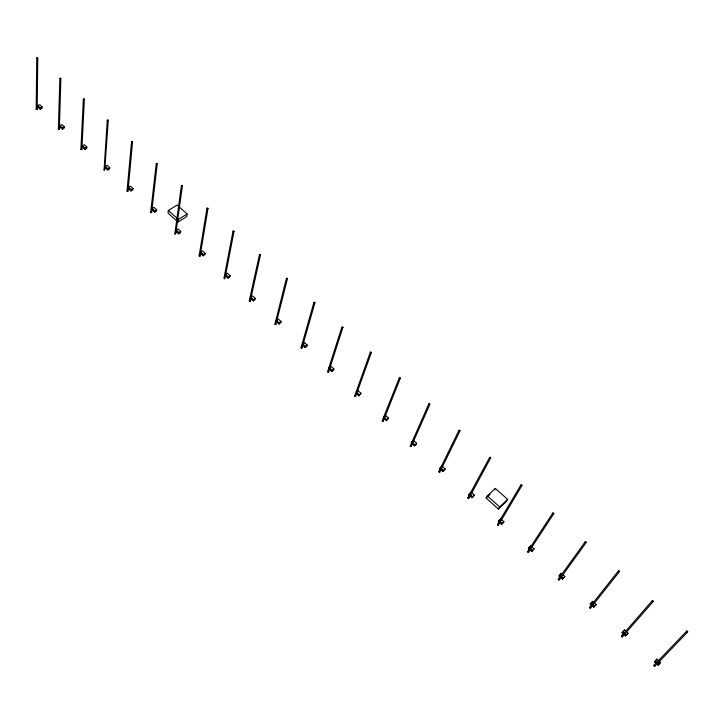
<?xml version="1.0" encoding="UTF-8"?>
<svg xmlns="http://www.w3.org/2000/svg" width="724" height="724" viewBox="0 0 724 724"><rect width="100%" height="100%" fill="white"/><g stroke="black" fill="none" stroke-linecap="round" stroke-linejoin="round"><path stroke-width="1.09" d="M354.66 396.073L355.665 396.372L371.376 352.57L370.987 351.982L370.362 352.136L354.669 396.01L355.674 396.345M341.864 327.112L342.904 327.447L341.864 327.112L327.619 371.638L327.981 372.199L328.615 371.964L342.904 327.447M181.398 185.606L182.43 185.769L181.398 185.606L174.837 233.707M36.2 109.27L36.752 58.01L37.241 57.703L37.766 58.083L37.168 109.306L36.2 109.197L37.168 109.234M37.739 105.604L37.729 106.971L40.173 109.17L42.046 108.184L42.073 106.826L39.63 104.627L37.739 105.604L40.191 107.804L40.173 109.17M174.674 233.988L175.67 234.087L182.43 185.769M314.967 302.695C314.424 300.994 313.248 303.727 314.967 302.695L302.026 347.982L301.419 348.244L301.021 347.71L313.899 302.505M156.257 163.47L157.289 163.561L156.257 163.497L150.646 212.313L151.117 212.738L151.633 212.449L157.289 163.588M150.646 212.34L151.642 212.422M58.363 129.171L59.857 78.409L60.345 78.092L60.879 78.473L59.341 129.252L58.363 129.216L59.341 129.252M302.026 347.982L301.021 347.71M59.902 125.533L59.866 126.89L62.345 129.125L64.219 128.112L64.264 126.763L61.784 124.528L59.902 125.533L62.391 127.768L62.345 129.125M132.573 141.75L131.551 141.614L132.573 141.75L128.003 191.127L127.017 191.018L127.994 191.181M131.542 141.669L127.017 191.018M286.451 278.342L287.509 278.478L275.88 324.461L274.894 324.171L286.46 278.251L287.5 278.532M274.885 324.252L275.871 324.488M80.88 149.452L83.36 99.143L83.875 98.817L84.373 99.206L81.857 149.542L80.88 149.506L81.857 149.542M82.418 145.786L82.355 147.126L84.88 149.397L86.744 148.357L86.817 147.017L84.292 144.746L82.418 145.786L84.943 148.058L84.88 149.397M103.794 169.977L104.736 170.203L108.274 120.311L107.795 119.894L107.252 120.202L104.084 169.778M107.261 120.302L108.274 120.311M259.491 254.577L260.549 254.649L250.196 301.256L249.581 301.537L249.201 301.048L259.491 254.486L260.54 254.712M250.205 301.229L249.943 300.822M382.2 420.852L383.204 421.178L400.363 378.181L399.974 377.548L399.358 377.72L382.218 420.789L383.204 421.178M105.306 166.357L105.206 167.687L107.767 169.995L109.632 168.927L109.731 167.597L107.17 165.298L105.306 166.357L107.867 168.665L107.767 169.995M233.001 231.119L234.042 231.336L233.01 231.092L223.942 278.297L224.359 278.785L224.938 278.505L234.042 231.336M60.879 78.5L59.866 78.427M206.974 208.204L208.014 208.34L200.095 256.124L199.118 255.862L206.974 208.177L208.014 208.34M128.555 187.272L128.438 188.584L131.035 190.928L132.89 189.833L133.017 188.521L130.41 186.177L128.555 187.272L131.162 189.616L131.035 190.928M199.109 255.889L200.086 256.151M328.633 371.91L327.619 371.638M37.766 58.083L36.752 58.038M152.04 209.824L154.683 212.204L154.836 210.901L156.683 209.779L154.04 207.399L152.194 208.521L154.836 210.901M156.683 209.779L156.529 211.082L154.683 212.204M168.348 210.458L168.004 213.055L177.995 222.006L186.72 216.567L187.109 213.978L177.099 205.073L168.348 210.458L178.366 219.426L177.995 222.006M428.87 403.802C429.721 405.766 430.355 402.616 428.87 403.802L410.255 446.011L410.553 446.636L411.232 446.464L429.902 404.282M176.032 231.418L178.728 233.834L178.909 232.549L180.747 231.39L178.05 228.974L176.213 230.123L178.909 232.549M180.747 231.39L180.557 232.676L178.728 233.834M200.43 253.364L203.163 255.825L203.381 254.549L205.209 253.364L202.467 250.902L200.638 252.088L203.381 254.549M205.209 253.364L204.992 254.631L203.163 255.825M84.373 99.26L83.36 99.143M225.236 275.681L228.015 278.179L228.259 276.93L230.078 275.708L227.291 273.201L225.472 274.423L228.259 276.93M230.078 275.708L229.834 276.957L228.015 278.179M438.762 471.767L439.758 472.202L460.002 430.843L459.668 430.183L458.98 430.327L438.78 471.713L439.767 472.175M250.459 298.378L253.282 300.922L253.563 299.682L255.373 298.424L252.54 295.881L250.73 297.139L253.563 299.682M255.373 298.424L255.092 299.664L253.282 300.922M276.423 320.234L276.116 321.456L278.993 324.044L280.785 322.759L281.102 321.537L278.215 318.949L276.423 320.234L279.301 322.823L278.993 324.044M498.411 525.036L497.442 524.475L520.909 484.935L521.66 484.845L521.932 485.523L498.374 525.099L497.641 525.144L497.46 524.447M303.989 343.619L304.342 342.416L307.266 345.04L306.922 346.244L305.139 347.574L302.207 344.941M305.139 347.574L305.483 346.371L307.266 345.04M331.737 371.502L332.117 370.326L333.891 368.959L330.913 366.281L329.139 367.638L328.759 368.824L331.737 371.502L333.511 370.145L333.891 368.959M399.34 377.747L399.684 378.399L400.363 378.181M370.353 352.163L370.688 352.805L371.376 352.57M356.534 393.811L358.805 395.856L360.986 393.295L357.955 390.571L356.19 391.965L359.231 394.698M360.986 393.295L358.805 395.856M489.623 457.414L490.664 457.939L490.401 457.269L489.641 457.387L467.84 497.85L468.12 498.519L468.817 498.384L490.664 457.939M458.962 430.355L459.297 431.015L460.002 430.843M383.267 417.866L385.467 415.286L388.562 418.065L386.354 420.644L384.037 418.562M386.354 420.644L388.562 418.065M411.232 446.464L410.255 446.011M411.25 443.052L413.476 440.454L416.626 443.278L416.119 444.391L414.39 445.875L411.25 443.052L412.988 441.577M520.909 484.935L521.162 485.65L521.914 485.551M414.39 445.875L416.626 443.278M467.831 497.886L468.546 497.714L468.817 498.384M440.273 467.577L439.739 468.681L442.934 471.559L445.197 468.935L441.993 466.066L440.273 467.577L443.477 470.455L442.934 471.559M553.779 513.705L553.561 512.972L552.81 512.999L527.588 551.588L527.778 552.303L528.52 552.249L553.797 513.678L553.009 513.759L552.792 513.026M528.538 552.222L527.606 551.561M468.745 494.773L471.025 492.139L474.283 495.071L473.695 496.139L472.003 497.705L468.745 494.773L471.025 492.139M472.003 497.705L474.283 495.071M486.103 498.04L487.297 495.904L495.334 488.438L507.633 499.388L506.384 501.515L498.393 509.053L486.103 498.04L490.112 494.32M494.528 489.867L495.334 488.438M618.432 570.901C618.929 573.173 620.187 569.96 618.432 570.901L589.571 607.391L589.734 608.133L590.494 608.124L619.409 571.661M498.393 509.053L499.632 506.936L507.633 499.388M498.284 521.352L500.592 518.701L503.904 521.678L503.28 522.728L501.596 524.33L498.284 521.352L499.967 519.751M501.596 524.33L503.904 521.678M586.277 542.385L585.327 541.633L558.276 579.245L558.485 579.969L559.227 579.915L586.277 542.385L585.472 542.412L585.3 541.661M559.227 579.915L558.322 579.191M528.366 548.421L530.701 545.742L534.077 548.783L531.742 551.453L528.366 548.421L529.47 547.317M530.031 546.774L530.701 545.742M531.742 551.453L534.077 548.783M652.252 600.694C652.414 602.893 654.252 600.115 652.306 600.639L621.464 636.07L621.581 636.83L622.35 636.876L653.202 601.526M590.494 608.124L590.359 607.409L589.589 607.364M559.009 575.987L561.371 573.299L564.811 576.394L564.096 577.39L562.448 579.082L559.009 575.987L561.371 573.299M562.448 579.082L564.811 576.394M686.759 631.093C686.732 633.355 688.877 630.568 686.759 631.093L653.962 665.302L654.044 666.08L654.831 666.18L687.673 631.998M654.849 666.152L654.74 665.401L653.962 665.302M590.232 604.078L590.992 603.11L594.504 606.269L593.734 607.237L590.232 604.078L592.621 601.373L596.133 604.522L595.363 605.49M591.861 602.341L592.621 601.373M622.35 636.876L622.341 636.242M656.93 659.139L654.478 661.881L658.116 665.157L660.569 662.406L656.93 659.139L656.062 660.044M658.116 665.157L660.569 662.406M622.052 632.713L622.866 631.771L626.441 634.984L625.617 635.925L622.052 632.713L624.468 629.98L628.043 633.192L627.219 634.124M623.654 630.921L624.468 629.98M625.617 635.925L628.043 633.192M593.734 607.237L596.133 604.522M654.478 661.881L655.347 660.976L658.994 664.261M621.464 636.07L622.124 636.034M443.477 470.455L445.197 468.935M302.551 343.737L304.342 342.416M279.301 322.823L281.102 321.537M178.366 219.426L187.109 213.978M131.162 189.616L133.017 188.521M107.867 168.665L109.731 167.597M84.943 148.058L86.817 147.017M62.391 127.768L64.264 126.763M40.191 107.804L42.073 106.826M487.297 495.904L499.632 506.936M303.284 344.389L305.483 346.371M329.882 368.308L332.117 370.326M383.72 416.725L386.815 419.504M411.748 441.93L414.888 444.753M469.324 493.705L472.582 496.628M498.908 520.303L502.221 523.289M529.036 547.389L532.411 550.439M559.724 574.992L563.172 578.096"/></g></svg>
